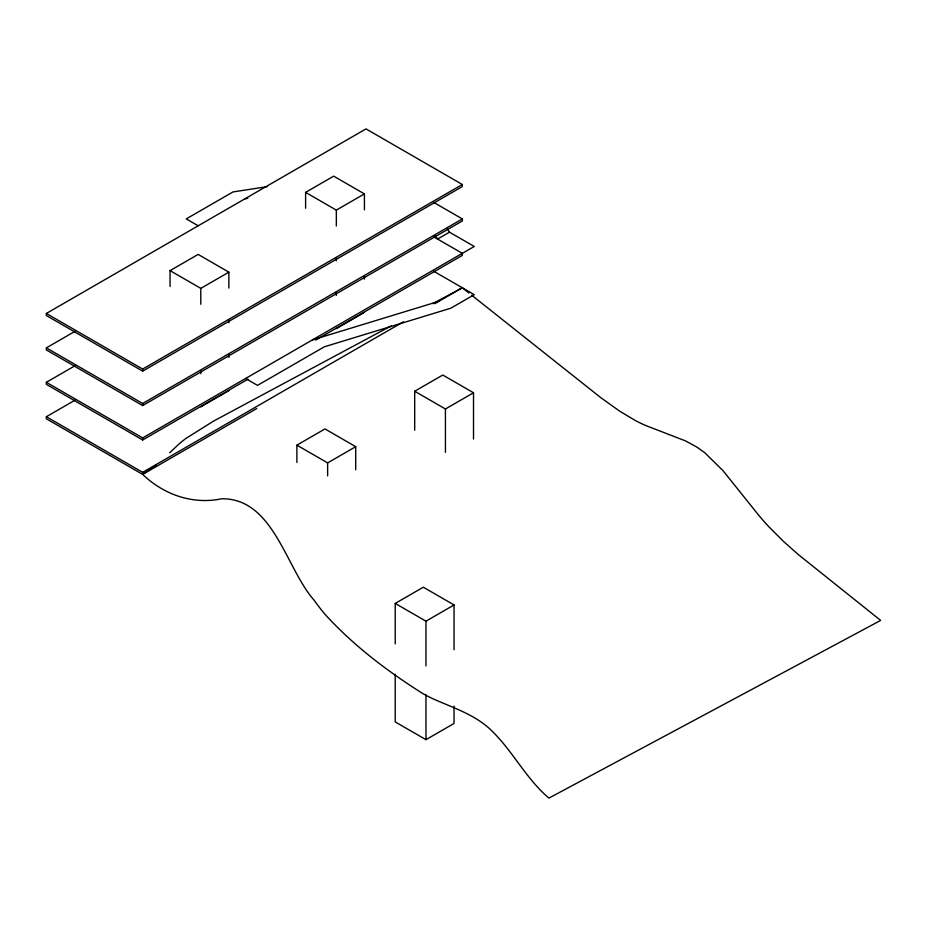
<?xml version="1.0" encoding="UTF-8"?>
<svg xmlns="http://www.w3.org/2000/svg" width="927" height="927" viewBox="0 0 927 927"><rect width="100%" height="100%" fill="white"/><g stroke="black" fill="none" stroke-linecap="round" stroke-linejoin="round"><path stroke-width="1.39" d="M169.641 452.793L178.644 444.346A176.234 115.585 7.3 0 1 185.945 438.401L213.592 421.078L391.252 325.852M155.979 465.354L142.665 474.392L46.35 418.784L46.35 416.721L75.18 400.082M46.35 313.453L366.014 128.899L462.33 184.508L462.33 186.57L142.665 371.136L46.35 315.528L46.35 313.453L142.665 369.062L462.33 184.508M170.058 286.524L170.058 270.626L198.146 254.415L228.876 272.156L228.876 288.054M305.609 208.262L305.609 192.364L333.685 176.153L364.427 193.905L364.427 209.792M433.558 202.318L462.33 218.934L462.33 220.997L142.665 405.551L46.35 349.942L46.35 347.88L75.18 331.229M170.058 270.626L200.8 288.367L228.876 272.156M305.609 192.364L336.339 210.116L364.427 193.905M247.972 379.178L142.665 439.977L46.35 384.369L46.35 382.306L75.18 365.655M46.35 347.88L142.665 403.488L462.33 218.934M46.35 382.306L142.665 437.915L474.253 246.466L449.479 232.167L437.556 239.05L435.192 235.481M315.667 340.093L462.33 255.412L462.33 253.349L433.558 236.744M200.8 406.872L228.876 390.649M336.339 328.61L364.427 312.399M46.35 416.721L142.665 472.33L403.419 321.785M434.751 303.697L462.33 287.776L468.865 292.967M471.669 295.203L600.557 397.474L619.41 410.974L634.705 420.174A183.21 102.364 62.1 0 0 646.351 425.76L685.644 440.951L697.197 447.301L704.74 452.689L722.99 470.649L758.402 514.856A183.337 102.433 62.1 0 0 769.167 527.092L783.744 541.658L798.529 554.74L880.65 620.418L548.923 798.101C526.235 778.958 512.99 751.415 491.808 730.835C475.864 715.03 454.079 708.158 434.045 699.271A200.962 112.271 62.1 0 1 422.445 693.338C387.115 671.032 353.199 645.319 325.029 614.334A131.008 72.874 61.9 0 1 314.021 600.105C285.864 568.205 273.511 498.077 221.634 498.772C192.781 504.902 163.615 494.589 142.665 474.392L256.744 408.54M296.895 462.492L296.895 445.145L324.983 428.934L355.713 446.687L355.713 469.804M414.693 430.255L414.693 391.24L442.782 375.029L473.512 392.77L473.512 439.016M296.895 445.145L327.637 462.897L355.713 446.687M414.693 391.24L445.435 408.992L473.512 392.77M395.226 643.883L395.226 603.431L423.315 587.208L454.045 604.96L454.045 649.757M395.226 603.431L425.968 621.171L454.045 604.96M395.226 674.23L395.226 721.924L425.968 739.665L454.045 723.454L454.045 706.119M432.712 303.639L462.33 287.776M312.376 339.931L438.842 301.333M267.196 186.675L233.013 191.924L186.269 218.911L198.193 225.794M244.937 198.807L247.776 198.366M433.558 271.159L474.253 294.659L450.765 308.216L324.299 346.814L257.509 385.377L245.585 378.483M447.115 228.598L449.479 232.167M445.435 408.992L445.435 452.341M425.968 621.171L425.968 665.968M425.968 694.868L425.968 739.665M364.427 276.269L364.427 279.166M336.339 210.116L336.339 226.014M336.339 257.799L336.339 260.696M336.339 292.48L336.339 295.377M327.637 462.897L327.637 475.899M228.876 319.838L228.876 322.735M228.876 354.531L228.876 357.416M200.8 288.367L200.8 304.265M200.8 370.742L200.8 373.627M142.665 369.062L142.665 371.136M142.665 403.488L142.665 405.551M142.665 437.915L142.665 439.977M142.665 472.33L142.665 474.392"/></g></svg>
